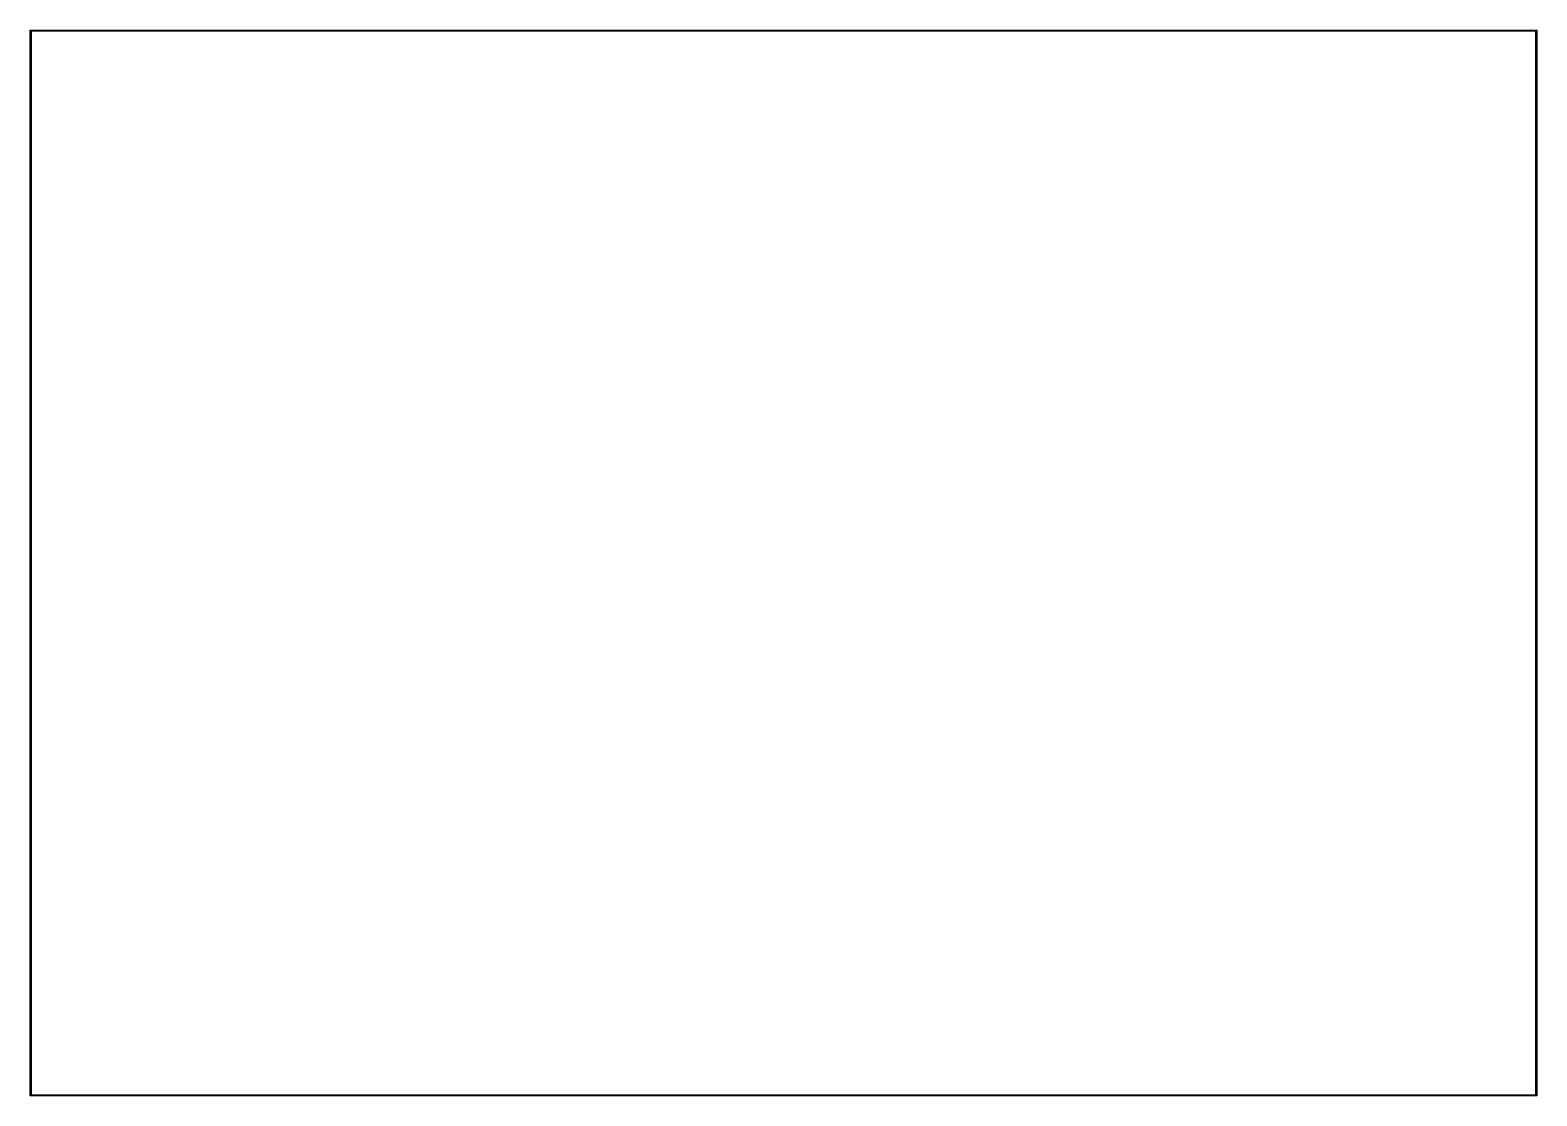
# Model space of a CAD drawing. Extents: x 35 to 184, y -150 to -45.
import ezdxf

# ---------------------------------------------------------------- set-up
doc = ezdxf.new("R2010")
doc.units = 0
doc.layers.add('BLACK', color=7, linetype='CONTINUOUS')

msp = doc.modelspace()

# ---------------------------------------------------------------- linework, layer by layer
at = {"layer": 'BLACK', "linetype": 'CONTINUOUS'}
for p, q in [((34.95, -45), (34.964645, -44.964645)), ((34.95, -150), (34.95, -45)), ((34.964645, -44.964645), (35, -44.95)), ((35, -44.95), (183.5, -44.95)), ((35.05, -45.05), (35.05, -149.95)), ((183.45, -45.05), (35.05, -45.05)), ((183.45, -149.95), (183.45, -45.05)), ((183.5, -44.95), (183.535355, -44.964645)), ((183.535355, -44.964645), (183.55, -45)), ((183.55, -45), (183.55, -150)), ((34.964645, -150.035355), (34.95, -150)), ((35, -150.05), (34.964645, -150.035355)), ((183.5, -150.05), (35, -150.05)), ((35.05, -149.95), (183.45, -149.95)), ((183.535355, -150.035355), (183.5, -150.05)), ((183.55, -150), (183.535355, -150.035355))]:
    msp.add_line(p, q, dxfattribs=at)

doc.saveas('drawing.dxf')
